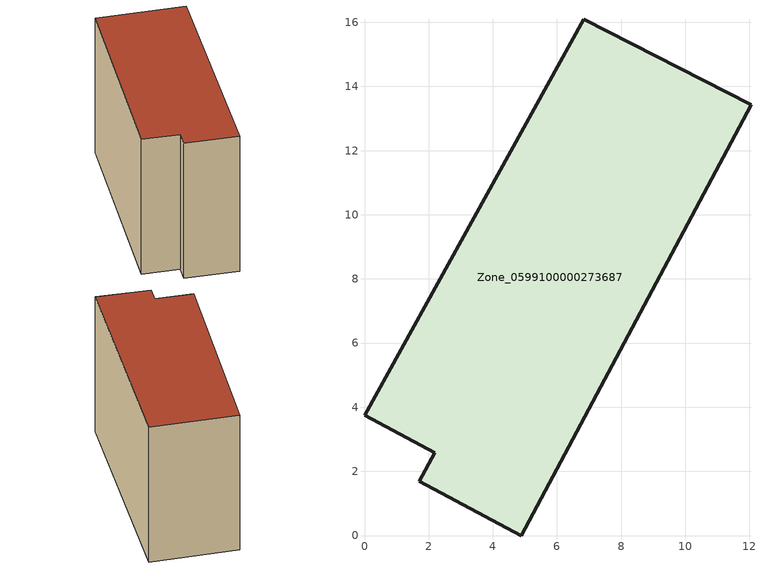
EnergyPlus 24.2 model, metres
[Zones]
Zone_0599100000273687
 floor ground (C_G): 1.71,1.69 2.19,2.58 0,3.75 6.84,16.09 12.05,13.43 4.89,0 z0
 wall outside (C_F): 2.19,2.58 1.71,1.69 4.89,0 12.05,13.43 6.84,16.09 0,3.75 2.19,2.58 z0:10.01
 roof outside (C_R): 6.84,16.09 0,3.75 2.19,2.58 1.71,1.69 4.89,0 12.05,13.43 z10.01
[BUILDING]
Pand.0599100000273687: North Axis=0; Terrain=City; Loads Convergence Tolerance Value=0.04; Temperature Convergence Tolerance Value=0.4; Solar Distribution=FullExterior; Maximum Number of Warmup Days=25; Minimum Number of Warmup Days=1
[Site:Location]
Rotterdam.The.Hague.AP_ZH_NLD Design_Conditions: Latitude=51.96; Longitude=4.45; Time Zone=1; Elevation=-4.5
[SITE:GROUNDTEMPERATURE:BUILDINGSURFACE]
18, 18, 18, 18, 18, 18, 18, 18, 18, 18, 18, 18
[MATERIAL] Thermal Absorptance=0.9; Solar Absorptance=0.7; Visible Absorptance=0.7
Name | Roughness | Thickness | Conductivity | Density | Specific Heat
G.TI.1946 | MediumSmooth | 0.15 | 1 | 540 | 1210
F.TI.1946 | Rough | 0.3 | 0.857143 | 1920 | 840
R.TI.1946 | MediumRough | 0.2 | 0.1 | 1500 | 1000
[CONSTRUCTION]
C_G: G.TI.1946
C_F: F.TI.1946
C_R: R.TI.1946
[ZONE]
Zone_0599100000273687: Type=1; Multiplier=1; Ceiling Height=Autocalculate; Volume=Autocalculate; Floor Area=autocalculate; Part of Total Floor Area=Yes
[ZONEINFILTRATION:DESIGNFLOWRATE]
Infil_Zone_0599100000273687: Zone or ZoneList or Space or SpaceList=Zone_0599100000273687; Schedule=AlwaysOn; Design Flow Rate Calculation Method=Flow/Area; Flow Rate per Floor Area=0.003; Constant Term Coefficient=1; Temperature Term Coefficient=0; Velocity Term Coefficient=0; Velocity Squared Term Coefficient=0
[HVACTEMPLATE:ZONE:IDEALLOADSAIRSYSTEM]
Zone_0599100000273687: Maximum Heating Supply Air Temperature=50; Minimum Cooling Supply Air Temperature=13; Maximum Heating Supply Air Humidity Ratio=0.0156; Minimum Cooling Supply Air Humidity Ratio=0.0077; Heating Limit=NoLimit; Cooling Limit=NoLimit; Dehumidification Control Type=ConstantSensibleHeatRatio; Cooling Sensible Heat Ratio=0.7; Dehumidification Setpoint=60; Humidification Control Type=None; Humidification Setpoint=30; Outdoor Air Method=None; Outdoor Air Flow Rate per Person=0.00944; Outdoor Air Flow Rate per Zone Floor Area=0; Outdoor Air Flow Rate per Zone=0; Demand Controlled Ventilation Type=None; Outdoor Air Economizer Type=NoEconomizer; Heat Recovery Type=None; Sensible Heat Recovery Effectiveness=0.7; Latent Heat Recovery Effectiveness=0.65
[ZONECONTROL:THERMOSTAT]
ThermostatControl_Zone_0599100000273687: Zone or ZoneList=Zone_0599100000273687; Control Type Schedule=DualSetpointControlType; Control 1=Thermostat_Zone_0599100000273687; Temperature Difference Between Cutout And Setpoint=0
[THERMOSTATSETPOINT:DUALSETPOINT]
Thermostat_Zone_0599100000273687: Heating Setpoint Temperature Schedule=HeatingSetpoint_Zone_0599100000273687; Cooling Setpoint Temperature Schedule=CoolingSetpoint_Zone_0599100000273687
[SCHEDULE:COMPACT]
HeatingSetpoint_Zone_0599100000273687: Through: 12/31, For: AllDays, Until: 24:00, 21
CoolingSetpoint_Zone_0599100000273687: Through: 12/31, For: AllDays, Until: 24:00, 24
DualSetpointControlType: Through: 12/31, For: AllDays, Until: 24:00, 4
AlwaysOn: Through: 12/31, For: AllDays, Until: 24:00, 1
